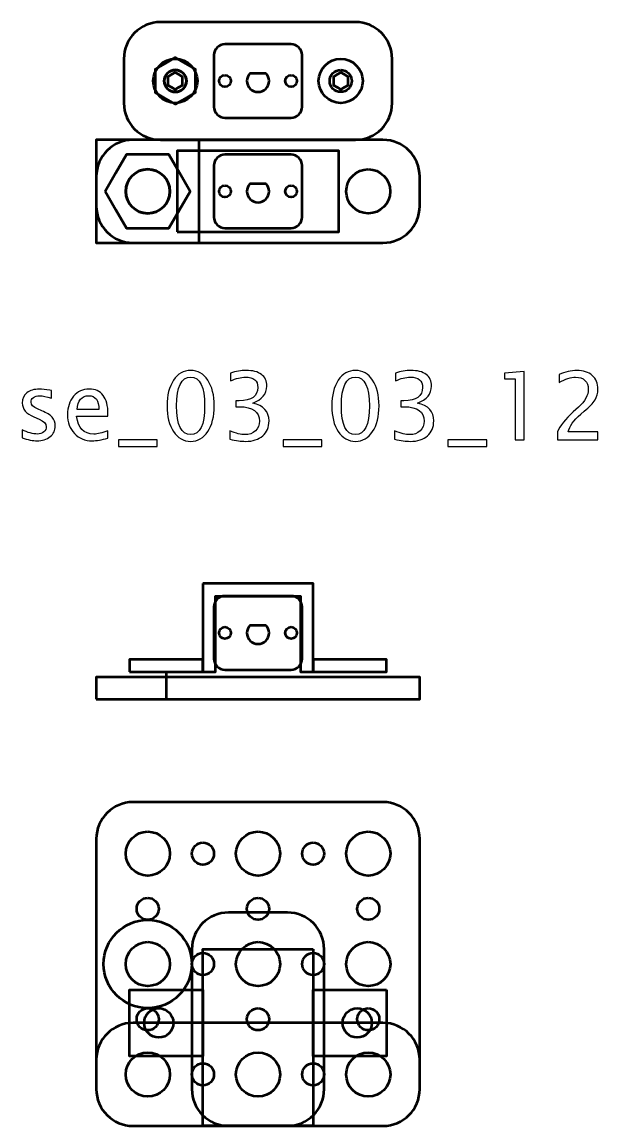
# Model space of a CAD drawing. Header units: centimetres. Extents: x -27.7 to 27.6, y -20.2 to 43.3.
# Drawn here: x -3.21 to 4.62, y -20.2 to -5.2 of the extents above; entities that cross this region are included whole.
import ezdxf

# ---------------------------------------------------------------- set-up
doc = ezdxf.new("R2010")
doc.units = ezdxf.units.CM
doc.header["$MEASUREMENT"] = 0
doc.layers.add('Layer 1', color=7, linetype='Continuous')

msp = doc.modelspace()

# ---------------------------------------------------------------- linework, layer by layer
at = {"layer": 'Layer 1', "lineweight": 53}
for points in [[(-1.1, -8.05), (1.1, -8.05), (1.1, -6.95), (-1.1, -6.95), (-1.1, -8.05)], [(-2.20004, -14.4), (2.19996, -14.4), (2.19996, -14.1), (-2.20004, -14.1), (-2.20004, -14.4)]]:
    msp.add_lwpolyline(points, close=True, dxfattribs=at)
at = {"layer": 'Layer 1', "color": 1, "lineweight": 53}
for points in [[(-1.75, -14.03), (-0.75, -14.03), (-0.75, -13.86), (-1.75, -13.86), (-1.75, -14.03)], [(0.75, -14.03), (1.75, -14.03), (1.75, -13.86), (0.75, -13.86), (0.75, -14.03)]]:
    msp.add_lwpolyline(points, close=True, dxfattribs=at)
at = {"layer": 'Layer 1', "color": 30, "lineweight": 53}
for centre, major_axis in [((-1.125, -6), (0, 0.3)), ((1.125, -6), (0, 0.3)), ((-1.125, -6), (0, 0.15)), ((1.125, -6), (0, 0.15))]:
    msp.add_ellipse(centre, major_axis=major_axis, ratio=1, dxfattribs=at)
at = {"layer": 'Layer 1', "color": 4, "lineweight": 53}
for centre in [(-0.45, -6), (0.45, -6), (-0.45, -7.5), (0.45, -7.5), (-0.45, -13.5), (0.45, -13.5)]:
    msp.add_ellipse(centre, major_axis=(0, 0.08), ratio=1, dxfattribs=at)
at = {"layer": 'Layer 1', "lineweight": 53}
for centre, major_axis in [((-1.5, -7.5), (0, 0.3)), ((1.5, -7.5), (0, 0.3)), ((-1.49999, -16.50001), (0, 0.30001)), ((0.00001, -16.50001), (0, 0.30001)), ((1.50001, -16.50001), (0, 0.30001)), ((-0.75, -16.5), (0, 0.15)), ((0.75, -16.5), (0, 0.15)), ((-1.5, -17.25), (0, 0.15)), ((0, -17.25), (0, 0.15)), ((1.5, -17.25), (0, 0.15)), ((-1.49999, -18.00001), (0, 0.60001)), ((-1.49999, -18.00001), (0, 0.30001)), ((0.00001, -18.00001), (0, 0.30001)), ((1.50001, -18.00001), (0, 0.30001)), ((-0.75, -18), (0, 0.15)), ((0.75, -18), (0, 0.15)), ((-1.5, -18.75), (0, 0.15)), ((0, -18.75), (0, 0.15)), ((1.5, -18.75), (0, 0.15)), ((-1.49999, -19.50001), (0, 0.30001)), ((0.00001, -19.50001), (0, 0.30001)), ((1.50001, -19.50001), (0, 0.30001)), ((-0.75, -19.5), (0, 0.15)), ((0.75, -19.5), (0, 0.15))]:
    msp.add_ellipse(centre, major_axis=major_axis, ratio=1, dxfattribs=at)
for points, knots in [([(-1.825, -6.3), (-1.825, -6.3), (-1.825, -5.7), (-1.825, -5.7), (-1.825, -5.7), (-1.825, -5.42386), (-1.60114, -5.2), (-1.325, -5.2), (-1.325, -5.2), (-1.325, -5.2), (1.325, -5.2), (1.325, -5.2), (1.325, -5.2), (1.60114, -5.2), (1.825, -5.42386), (1.825, -5.7), (1.825, -5.7), (1.825, -5.7), (1.825, -6.3), (1.825, -6.3), (1.825, -6.3), (1.825, -6.57614), (1.60114, -6.8), (1.325, -6.8), (1.325, -6.8), (1.325, -6.8), (-1.325, -6.8), (-1.325, -6.8), (-1.325, -6.8), (-1.60114, -6.8), (-1.825, -6.57614), (-1.825, -6.3)], [0, 0, 0, 0, 0.11111111, 0.11111111, 0.11111111, 0.11111111, 0.22222222, 0.22222222, 0.22222222, 0.22222222, 0.33333333, 0.33333333, 0.33333333, 0.33333333, 0.44444444, 0.44444444, 0.44444444, 0.44444444, 0.55555556, 0.55555556, 0.55555556, 0.55555556, 0.66666667, 0.66666667, 0.66666667, 0.66666667, 0.77777778, 0.77777778, 0.77777778, 0.77777778, 1, 1, 1, 1]), ([(-2.2, -7.7), (-2.2, -7.7), (-2.2, -7.3), (-2.2, -7.3), (-2.2, -7.3), (-2.2, -7.02386), (-1.97614, -6.8), (-1.7, -6.8), (-1.7, -6.8), (-1.7, -6.8), (1.7, -6.8), (1.7, -6.8), (1.7, -6.8), (1.97614, -6.8), (2.2, -7.02386), (2.2, -7.3), (2.2, -7.3), (2.2, -7.3), (2.2, -7.7), (2.2, -7.7), (2.2, -7.7), (2.2, -7.97614), (1.97614, -8.2), (1.7, -8.2), (1.7, -8.2), (1.7, -8.2), (-1.7, -8.2), (-1.7, -8.2), (-1.7, -8.2), (-1.97614, -8.2), (-2.2, -7.97614), (-2.2, -7.7)], [0, 0, 0, 0, 0.11111111, 0.11111111, 0.11111111, 0.11111111, 0.22222222, 0.22222222, 0.22222222, 0.22222222, 0.33333333, 0.33333333, 0.33333333, 0.33333333, 0.44444444, 0.44444444, 0.44444444, 0.44444444, 0.55555556, 0.55555556, 0.55555556, 0.55555556, 0.66666667, 0.66666667, 0.66666667, 0.66666667, 0.77777778, 0.77777778, 0.77777778, 0.77777778, 1, 1, 1, 1]), ([(-0.8, -8.2), (-0.8, -8.2), (-2.2, -8.2), (-2.2, -8.2), (-2.2, -8.2), (-2.2, -8.2), (-2.2, -6.8), (-2.2, -6.8), (-2.2, -6.8), (-2.2, -6.8), (-0.8, -6.8), (-0.8, -6.8), (-0.8, -6.8), (-0.8, -6.8), (-0.8, -8.2), (-0.8, -8.2)], [0, 0, 0, 0, 0.2, 0.2, 0.2, 0.2, 0.4, 0.4, 0.4, 0.4, 0.6, 0.6, 0.6, 0.6, 1, 1, 1, 1]), ([(-2.2, -19.7), (-2.2, -19.7), (-2.2, -16.3), (-2.2, -16.3), (-2.2, -16.3), (-2.2, -16.02386), (-1.97614, -15.8), (-1.7, -15.8), (-1.7, -15.8), (-1.7, -15.8), (1.7, -15.8), (1.7, -15.8), (1.7, -15.8), (1.97614, -15.8), (2.2, -16.02386), (2.2, -16.3), (2.2, -16.3), (2.2, -16.3), (2.2, -19.7), (2.2, -19.7), (2.2, -19.7), (2.2, -19.97614), (1.97614, -20.2), (1.7, -20.2), (1.7, -20.2), (1.7, -20.2), (-1.7, -20.2), (-1.7, -20.2), (-1.7, -20.2), (-1.97614, -20.2), (-2.2, -19.97614), (-2.2, -19.7)], [0, 0, 0, 0, 0.11111111, 0.11111111, 0.11111111, 0.11111111, 0.22222222, 0.22222222, 0.22222222, 0.22222222, 0.33333333, 0.33333333, 0.33333333, 0.33333333, 0.44444444, 0.44444444, 0.44444444, 0.44444444, 0.55555556, 0.55555556, 0.55555556, 0.55555556, 0.66666667, 0.66666667, 0.66666667, 0.66666667, 0.77777778, 0.77777778, 0.77777778, 0.77777778, 1, 1, 1, 1]), ([(-0.9, -19.7), (-0.9, -19.7), (-0.9, -17.8), (-0.9, -17.8), (-0.9, -17.8), (-0.9, -17.52386), (-0.67614, -17.3), (-0.4, -17.3), (-0.4, -17.3), (-0.4, -17.3), (0.4, -17.3), (0.4, -17.3), (0.4, -17.3), (0.67614, -17.3), (0.9, -17.52386), (0.9, -17.8), (0.9, -17.8), (0.9, -17.8), (0.9, -19.7), (0.9, -19.7), (0.9, -19.7), (0.9, -19.97614), (0.67614, -20.2), (0.4, -20.2), (0.4, -20.2), (0.4, -20.2), (-0.4, -20.2), (-0.4, -20.2), (-0.4, -20.2), (-0.67614, -20.2), (-0.9, -19.97614), (-0.9, -19.7)], [0, 0, 0, 0, 0.11111111, 0.11111111, 0.11111111, 0.11111111, 0.22222222, 0.22222222, 0.22222222, 0.22222222, 0.33333333, 0.33333333, 0.33333333, 0.33333333, 0.44444444, 0.44444444, 0.44444444, 0.44444444, 0.55555556, 0.55555556, 0.55555556, 0.55555556, 0.66666667, 0.66666667, 0.66666667, 0.66666667, 0.77777778, 0.77777778, 0.77777778, 0.77777778, 1, 1, 1, 1]), ([(-2.2, -19.7), (-2.2, -19.7), (-2.2, -19.3), (-2.2, -19.3), (-2.2, -19.3), (-2.2, -19.02386), (-1.97614, -18.8), (-1.7, -18.8), (-1.7, -18.8), (-1.7, -18.8), (1.7, -18.8), (1.7, -18.8), (1.7, -18.8), (1.97614, -18.8), (2.2, -19.02386), (2.2, -19.3), (2.2, -19.3), (2.2, -19.3), (2.2, -19.7), (2.2, -19.7), (2.2, -19.7), (2.2, -19.97614), (1.97614, -20.2), (1.7, -20.2), (1.7, -20.2), (1.7, -20.2), (-1.7, -20.2), (-1.7, -20.2), (-1.7, -20.2), (-1.97614, -20.2), (-2.2, -19.97614), (-2.2, -19.7)], [0, 0, 0, 0, 0.11111111, 0.11111111, 0.11111111, 0.11111111, 0.22222222, 0.22222222, 0.22222222, 0.22222222, 0.33333333, 0.33333333, 0.33333333, 0.33333333, 0.44444444, 0.44444444, 0.44444444, 0.44444444, 0.55555556, 0.55555556, 0.55555556, 0.55555556, 0.66666667, 0.66666667, 0.66666667, 0.66666667, 0.77777778, 0.77777778, 0.77777778, 0.77777778, 1, 1, 1, 1])]:
    msp.add_open_spline(points, degree=3, knots=knots, dxfattribs=at)
at = {"layer": 'Layer 1', "color": 4, "lineweight": 53}
for points, knots in [([(-0.6, -6.35), (-0.6, -6.35), (-0.6, -5.65), (-0.6, -5.65), (-0.6, -5.65), (-0.6, -5.56714), (-0.53286, -5.5), (-0.45, -5.5), (-0.45, -5.5), (-0.45, -5.5), (0.45, -5.5), (0.45, -5.5), (0.45, -5.5), (0.53286, -5.5), (0.6, -5.56714), (0.6, -5.65), (0.6, -5.65), (0.6, -5.65), (0.6, -6.35), (0.6, -6.35), (0.6, -6.35), (0.6, -6.43286), (0.53286, -6.5), (0.45, -6.5), (0.45, -6.5), (0.45, -6.5), (-0.45, -6.5), (-0.45, -6.5), (-0.45, -6.5), (-0.53286, -6.5), (-0.6, -6.43286), (-0.6, -6.35)], [0, 0, 0, 0, 0.11111111, 0.11111111, 0.11111111, 0.11111111, 0.22222222, 0.22222222, 0.22222222, 0.22222222, 0.33333333, 0.33333333, 0.33333333, 0.33333333, 0.44444444, 0.44444444, 0.44444444, 0.44444444, 0.55555556, 0.55555556, 0.55555556, 0.55555556, 0.66666667, 0.66666667, 0.66666667, 0.66666667, 0.77777778, 0.77777778, 0.77777778, 0.77777778, 1, 1, 1, 1]), ([(0.11179, -5.9), (0.13554, -5.92653), (0.15, -5.96158), (0.15, -6), (0.15, -6), (0.15, -6.08284), (0.08284, -6.15), (0, -6.15), (0, -6.15), (-0.08284, -6.15), (-0.15, -6.08284), (-0.15, -6), (-0.15, -6), (-0.15, -5.96158), (-0.13554, -5.92653), (-0.11179, -5.9), (-0.11179, -5.9), (-0.11179, -5.9), (0.11179, -5.9), (0.11179, -5.9)], [0, 0, 0, 0, 0.16666667, 0.16666667, 0.16666667, 0.16666667, 0.33333333, 0.33333333, 0.33333333, 0.33333333, 0.5, 0.5, 0.5, 0.5, 0.66666667, 0.66666667, 0.66666667, 0.66666667, 1, 1, 1, 1]), ([(-0.6, -7.85), (-0.6, -7.85), (-0.6, -7.15), (-0.6, -7.15), (-0.6, -7.15), (-0.6, -7.06714), (-0.53286, -7), (-0.45, -7), (-0.45, -7), (-0.45, -7), (0.45, -7), (0.45, -7), (0.45, -7), (0.53286, -7), (0.6, -7.06714), (0.6, -7.15), (0.6, -7.15), (0.6, -7.15), (0.6, -7.85), (0.6, -7.85), (0.6, -7.85), (0.6, -7.93286), (0.53286, -8), (0.45, -8), (0.45, -8), (0.45, -8), (-0.45, -8), (-0.45, -8), (-0.45, -8), (-0.53286, -8), (-0.6, -7.93286), (-0.6, -7.85)], [0, 0, 0, 0, 0.11111111, 0.11111111, 0.11111111, 0.11111111, 0.22222222, 0.22222222, 0.22222222, 0.22222222, 0.33333333, 0.33333333, 0.33333333, 0.33333333, 0.44444444, 0.44444444, 0.44444444, 0.44444444, 0.55555556, 0.55555556, 0.55555556, 0.55555556, 0.66666667, 0.66666667, 0.66666667, 0.66666667, 0.77777778, 0.77777778, 0.77777778, 0.77777778, 1, 1, 1, 1]), ([(0.11179, -7.4), (0.13554, -7.42653), (0.15, -7.46158), (0.15, -7.5), (0.15, -7.5), (0.15, -7.58284), (0.08284, -7.65), (0, -7.65), (0, -7.65), (-0.08284, -7.65), (-0.15, -7.58284), (-0.15, -7.5), (-0.15, -7.5), (-0.15, -7.46158), (-0.13554, -7.42653), (-0.11179, -7.4), (-0.11179, -7.4), (-0.11179, -7.4), (0.11179, -7.4), (0.11179, -7.4)], [0, 0, 0, 0, 0.16666667, 0.16666667, 0.16666667, 0.16666667, 0.33333333, 0.33333333, 0.33333333, 0.33333333, 0.5, 0.5, 0.5, 0.5, 0.66666667, 0.66666667, 0.66666667, 0.66666667, 1, 1, 1, 1]), ([(-0.6, -13.85), (-0.6, -13.85), (-0.6, -13.15), (-0.6, -13.15), (-0.6, -13.15), (-0.6, -13.06714), (-0.53286, -13), (-0.45, -13), (-0.45, -13), (-0.45, -13), (0.45, -13), (0.45, -13), (0.45, -13), (0.53286, -13), (0.6, -13.06714), (0.6, -13.15), (0.6, -13.15), (0.6, -13.15), (0.6, -13.85), (0.6, -13.85), (0.6, -13.85), (0.6, -13.93286), (0.53286, -14), (0.45, -14), (0.45, -14), (0.45, -14), (-0.45, -14), (-0.45, -14), (-0.45, -14), (-0.53286, -14), (-0.6, -13.93286), (-0.6, -13.85)], [0, 0, 0, 0, 0.11111111, 0.11111111, 0.11111111, 0.11111111, 0.22222222, 0.22222222, 0.22222222, 0.22222222, 0.33333333, 0.33333333, 0.33333333, 0.33333333, 0.44444444, 0.44444444, 0.44444444, 0.44444444, 0.55555556, 0.55555556, 0.55555556, 0.55555556, 0.66666667, 0.66666667, 0.66666667, 0.66666667, 0.77777778, 0.77777778, 0.77777778, 0.77777778, 1, 1, 1, 1]), ([(0.11179, -13.4), (0.13554, -13.42653), (0.15, -13.46158), (0.15, -13.5), (0.15, -13.5), (0.15, -13.58284), (0.08284, -13.65), (0, -13.65), (0, -13.65), (-0.08284, -13.65), (-0.15, -13.58284), (-0.15, -13.5), (-0.15, -13.5), (-0.15, -13.46158), (-0.13554, -13.42653), (-0.11179, -13.4), (-0.11179, -13.4), (-0.11179, -13.4), (0.11179, -13.4), (0.11179, -13.4)], [0, 0, 0, 0, 0.16666667, 0.16666667, 0.16666667, 0.16666667, 0.33333333, 0.33333333, 0.33333333, 0.33333333, 0.5, 0.5, 0.5, 0.5, 0.66666667, 0.66666667, 0.66666667, 0.66666667, 1, 1, 1, 1]), ([(0.75, -17.8), (0.75, -17.8), (-0.75, -17.8), (-0.75, -17.8), (-0.75, -17.8), (-0.75, -17.8), (-0.75, -20.2), (-0.75, -20.2), (-0.75, -20.2), (-0.75, -20.2), (0.75, -20.2), (0.75, -20.2), (0.75, -20.2), (0.75, -20.2), (0.75, -17.8), (0.75, -17.8)], [0, 0, 0, 0, 0.2, 0.2, 0.2, 0.2, 0.4, 0.4, 0.4, 0.4, 0.6, 0.6, 0.6, 0.6, 1, 1, 1, 1]), ([(-0.75, -18.35), (-0.75, -18.35), (-1.75, -18.35), (-1.75, -18.35), (-1.75, -18.35), (-1.75, -18.35), (-1.75, -19.25), (-1.75, -19.25), (-1.75, -19.25), (-1.75, -19.25), (-0.75, -19.25), (-0.75, -19.25), (-0.75, -19.25), (-0.75, -19.25), (-0.75, -18.35), (-0.75, -18.35)], [0, 0, 0, 0, 0.2, 0.2, 0.2, 0.2, 0.4, 0.4, 0.4, 0.4, 0.6, 0.6, 0.6, 0.6, 1, 1, 1, 1]), ([(1.75, -18.35), (1.75, -18.35), (0.75, -18.35), (0.75, -18.35), (0.75, -18.35), (0.75, -18.35), (0.75, -19.25), (0.75, -19.25), (0.75, -19.25), (0.75, -19.25), (1.75, -19.25), (1.75, -19.25), (1.75, -19.25), (1.75, -19.25), (1.75, -18.35), (1.75, -18.35)], [0, 0, 0, 0, 0.2, 0.2, 0.2, 0.2, 0.4, 0.4, 0.4, 0.4, 0.6, 0.6, 0.6, 0.6, 1, 1, 1, 1]), ([(-1.35, -18.6), (-1.46048, -18.6), (-1.55, -18.68952), (-1.55, -18.8), (-1.55, -18.8), (-1.55, -18.91048), (-1.46048, -19), (-1.35, -19), (-1.35, -19), (-1.23952, -19), (-1.15, -18.91048), (-1.15, -18.8), (-1.15, -18.8), (-1.15, -18.68952), (-1.23952, -18.6), (-1.35, -18.6)], [0, 0, 0, 0, 0.2, 0.2, 0.2, 0.2, 0.4, 0.4, 0.4, 0.4, 0.6, 0.6, 0.6, 0.6, 1, 1, 1, 1]), ([(1.35, -18.6), (1.23952, -18.6), (1.15, -18.68952), (1.15, -18.8), (1.15, -18.8), (1.15, -18.91048), (1.23952, -19), (1.35, -19), (1.35, -19), (1.46048, -19), (1.55, -18.91048), (1.55, -18.8), (1.55, -18.8), (1.55, -18.68952), (1.46048, -18.6), (1.35, -18.6)], [0, 0, 0, 0, 0.2, 0.2, 0.2, 0.2, 0.4, 0.4, 0.4, 0.4, 0.6, 0.6, 0.6, 0.6, 1, 1, 1, 1])]:
    msp.add_open_spline(points, degree=3, knots=knots, dxfattribs=at)
at = {"layer": 'Layer 1', "color": 6, "lineweight": 53}
for points, knots in [([(-1.125, -6.31754), (-1.125, -6.31754), (-1.2625, -6.23816), (-1.2625, -6.23816), (-1.2625, -6.23816), (-1.2625, -6.23816), (-1.4, -6.15877), (-1.4, -6.15877), (-1.4, -6.15877), (-1.4, -6.15877), (-1.4, -6), (-1.4, -6), (-1.4, -6), (-1.4, -6), (-1.4, -5.84123), (-1.4, -5.84123), (-1.4, -5.84123), (-1.4, -5.84123), (-1.2625, -5.76184), (-1.2625, -5.76184), (-1.2625, -5.76184), (-1.2625, -5.76184), (-1.125, -5.68246), (-1.125, -5.68246), (-1.125, -5.68246), (-1.125, -5.68246), (-0.9875, -5.76184), (-0.9875, -5.76184), (-0.9875, -5.76184), (-0.9875, -5.76184), (-0.85, -5.84123), (-0.85, -5.84123), (-0.85, -5.84123), (-0.85, -5.84123), (-0.85, -6), (-0.85, -6), (-0.85, -6), (-0.85, -6), (-0.85, -6.15877), (-0.85, -6.15877), (-0.85, -6.15877), (-0.85, -6.15877), (-0.9875, -6.23816), (-0.9875, -6.23816), (-0.9875, -6.23816), (-0.9875, -6.23816), (-1.125, -6.31754), (-1.125, -6.31754)], [0, 0, 0, 0, 0.07692308, 0.07692308, 0.07692308, 0.07692308, 0.15384615, 0.15384615, 0.15384615, 0.15384615, 0.23076923, 0.23076923, 0.23076923, 0.23076923, 0.30769231, 0.30769231, 0.30769231, 0.30769231, 0.38461538, 0.38461538, 0.38461538, 0.38461538, 0.46153846, 0.46153846, 0.46153846, 0.46153846, 0.53846154, 0.53846154, 0.53846154, 0.53846154, 0.61538462, 0.61538462, 0.61538462, 0.61538462, 0.69230769, 0.69230769, 0.69230769, 0.69230769, 0.76923077, 0.76923077, 0.76923077, 0.76923077, 0.84615385, 0.84615385, 0.84615385, 0.84615385, 1, 1, 1, 1]), ([(-1.125, -6.15), (-1.20784, -6.15), (-1.275, -6.08284), (-1.275, -6), (-1.275, -6), (-1.275, -5.91716), (-1.20784, -5.85), (-1.125, -5.85), (-1.125, -5.85), (-1.04216, -5.85), (-0.975, -5.91716), (-0.975, -6), (-0.975, -6), (-0.975, -6.08284), (-1.04216, -6.15), (-1.125, -6.15)], [0, 0, 0, 0, 0.2, 0.2, 0.2, 0.2, 0.4, 0.4, 0.4, 0.4, 0.6, 0.6, 0.6, 0.6, 1, 1, 1, 1])]:
    msp.add_open_spline(points, degree=3, knots=knots, dxfattribs=at)
at = {"layer": 'Layer 1', "color": 30, "lineweight": 53}
for points, knots in [([(-1.125, -5.88453), (-1.125, -5.88453), (-1.075, -5.9134), (-1.075, -5.9134), (-1.075, -5.9134), (-1.075, -5.9134), (-1.025, -5.94227), (-1.025, -5.94227), (-1.025, -5.94227), (-1.025, -5.94227), (-1.025, -6), (-1.025, -6), (-1.025, -6), (-1.025, -6), (-1.025, -6.05773), (-1.025, -6.05773), (-1.025, -6.05773), (-1.025, -6.05773), (-1.075, -6.0866), (-1.075, -6.0866), (-1.075, -6.0866), (-1.075, -6.0866), (-1.125, -6.11547), (-1.125, -6.11547), (-1.125, -6.11547), (-1.125, -6.11547), (-1.175, -6.0866), (-1.175, -6.0866), (-1.175, -6.0866), (-1.175, -6.0866), (-1.225, -6.05773), (-1.225, -6.05773), (-1.225, -6.05773), (-1.225, -6.05773), (-1.225, -6), (-1.225, -6), (-1.225, -6), (-1.225, -6), (-1.225, -5.94227), (-1.225, -5.94227), (-1.225, -5.94227), (-1.225, -5.94227), (-1.175, -5.9134), (-1.175, -5.9134), (-1.175, -5.9134), (-1.175, -5.9134), (-1.125, -5.88453), (-1.125, -5.88453)], [0, 0, 0, 0, 0.07692308, 0.07692308, 0.07692308, 0.07692308, 0.15384615, 0.15384615, 0.15384615, 0.15384615, 0.23076923, 0.23076923, 0.23076923, 0.23076923, 0.30769231, 0.30769231, 0.30769231, 0.30769231, 0.38461538, 0.38461538, 0.38461538, 0.38461538, 0.46153846, 0.46153846, 0.46153846, 0.46153846, 0.53846154, 0.53846154, 0.53846154, 0.53846154, 0.61538462, 0.61538462, 0.61538462, 0.61538462, 0.69230769, 0.69230769, 0.69230769, 0.69230769, 0.76923077, 0.76923077, 0.76923077, 0.76923077, 0.84615385, 0.84615385, 0.84615385, 0.84615385, 1, 1, 1, 1]), ([(1.125, -5.88453), (1.125, -5.88453), (1.175, -5.9134), (1.175, -5.9134), (1.175, -5.9134), (1.175, -5.9134), (1.225, -5.94227), (1.225, -5.94227), (1.225, -5.94227), (1.225, -5.94227), (1.225, -6), (1.225, -6), (1.225, -6), (1.225, -6), (1.225, -6.05773), (1.225, -6.05773), (1.225, -6.05773), (1.225, -6.05773), (1.175, -6.0866), (1.175, -6.0866), (1.175, -6.0866), (1.175, -6.0866), (1.125, -6.11547), (1.125, -6.11547), (1.125, -6.11547), (1.125, -6.11547), (1.075, -6.0866), (1.075, -6.0866), (1.075, -6.0866), (1.075, -6.0866), (1.025, -6.05773), (1.025, -6.05773), (1.025, -6.05773), (1.025, -6.05773), (1.025, -6), (1.025, -6), (1.025, -6), (1.025, -6), (1.025, -5.94227), (1.025, -5.94227), (1.025, -5.94227), (1.025, -5.94227), (1.075, -5.9134), (1.075, -5.9134), (1.075, -5.9134), (1.075, -5.9134), (1.125, -5.88453), (1.125, -5.88453)], [0, 0, 0, 0, 0.07692308, 0.07692308, 0.07692308, 0.07692308, 0.15384615, 0.15384615, 0.15384615, 0.15384615, 0.23076923, 0.23076923, 0.23076923, 0.23076923, 0.30769231, 0.30769231, 0.30769231, 0.30769231, 0.38461538, 0.38461538, 0.38461538, 0.38461538, 0.46153846, 0.46153846, 0.46153846, 0.46153846, 0.53846154, 0.53846154, 0.53846154, 0.53846154, 0.61538462, 0.61538462, 0.61538462, 0.61538462, 0.69230769, 0.69230769, 0.69230769, 0.69230769, 0.76923077, 0.76923077, 0.76923077, 0.76923077, 0.84615385, 0.84615385, 0.84615385, 0.84615385, 1, 1, 1, 1]), ([(-2.07735, -7.5), (-2.07735, -7.5), (-1.93301, -7.25), (-1.93301, -7.25), (-1.93301, -7.25), (-1.93301, -7.25), (-1.78868, -7), (-1.78868, -7), (-1.78868, -7), (-1.78868, -7), (-1.5, -7), (-1.5, -7), (-1.5, -7), (-1.5, -7), (-1.21132, -7), (-1.21132, -7), (-1.21132, -7), (-1.21132, -7), (-1.06699, -7.25), (-1.06699, -7.25), (-1.06699, -7.25), (-1.06699, -7.25), (-0.92265, -7.5), (-0.92265, -7.5), (-0.92265, -7.5), (-0.92265, -7.5), (-1.06699, -7.75), (-1.06699, -7.75), (-1.06699, -7.75), (-1.06699, -7.75), (-1.21132, -8), (-1.21132, -8), (-1.21132, -8), (-1.21132, -8), (-1.5, -8), (-1.5, -8), (-1.5, -8), (-1.5, -8), (-1.78868, -8), (-1.78868, -8), (-1.78868, -8), (-1.78868, -8), (-1.93301, -7.75), (-1.93301, -7.75), (-1.93301, -7.75), (-1.93301, -7.75), (-2.07735, -7.5), (-2.07735, -7.5)], [0, 0, 0, 0, 0.07692308, 0.07692308, 0.07692308, 0.07692308, 0.15384615, 0.15384615, 0.15384615, 0.15384615, 0.23076923, 0.23076923, 0.23076923, 0.23076923, 0.30769231, 0.30769231, 0.30769231, 0.30769231, 0.38461538, 0.38461538, 0.38461538, 0.38461538, 0.46153846, 0.46153846, 0.46153846, 0.46153846, 0.53846154, 0.53846154, 0.53846154, 0.53846154, 0.61538462, 0.61538462, 0.61538462, 0.61538462, 0.69230769, 0.69230769, 0.69230769, 0.69230769, 0.76923077, 0.76923077, 0.76923077, 0.76923077, 0.84615385, 0.84615385, 0.84615385, 0.84615385, 1, 1, 1, 1]), ([(-1.8, -7.5), (-1.8, -7.33432), (-1.66568, -7.2), (-1.5, -7.2), (-1.5, -7.2), (-1.33432, -7.2), (-1.2, -7.33432), (-1.2, -7.5), (-1.2, -7.5), (-1.2, -7.66568), (-1.33432, -7.8), (-1.5, -7.8), (-1.5, -7.8), (-1.66568, -7.8), (-1.8, -7.66568), (-1.8, -7.5)], [0, 0, 0, 0, 0.2, 0.2, 0.2, 0.2, 0.4, 0.4, 0.4, 0.4, 0.6, 0.6, 0.6, 0.6, 1, 1, 1, 1])]:
    msp.add_open_spline(points, degree=3, knots=knots, dxfattribs=at)
at = {"layer": 'Layer 1'}
for points, knots in [([(-0.91628, -10.89751), (-1.01259, -10.89751), (-1.09027, -10.85327), (-1.14911, -10.76501), (-1.14911, -10.76501), (-1.20817, -10.67674), (-1.23759, -10.56032), (-1.23759, -10.41554), (-1.23759, -10.41554), (-1.23759, -10.27076), (-1.20817, -10.15435), (-1.14911, -10.06608), (-1.14911, -10.06608), (-1.09027, -9.97782), (-1.01259, -9.93358), (-0.91628, -9.93358), (-0.91628, -9.93358), (-0.81955, -9.93358), (-0.74187, -9.97761), (-0.68302, -10.06566), (-0.68302, -10.06566), (-0.62439, -10.15371), (-0.59497, -10.27034), (-0.59497, -10.41554), (-0.59497, -10.41554), (-0.59497, -10.56032), (-0.62439, -10.67674), (-0.68302, -10.76501), (-0.68302, -10.76501), (-0.74187, -10.85327), (-0.81955, -10.89751), (-0.91628, -10.89751)], [0, 0, 0, 0, 0.11111111, 0.11111111, 0.11111111, 0.11111111, 0.22222222, 0.22222222, 0.22222222, 0.22222222, 0.33333333, 0.33333333, 0.33333333, 0.33333333, 0.44444444, 0.44444444, 0.44444444, 0.44444444, 0.55555556, 0.55555556, 0.55555556, 0.55555556, 0.66666667, 0.66666667, 0.66666667, 0.66666667, 0.77777778, 0.77777778, 0.77777778, 0.77777778, 1, 1, 1, 1]), ([(-0.91649, -10.80607), (-0.78928, -10.80607), (-0.72578, -10.67589), (-0.72578, -10.41554), (-0.72578, -10.41554), (-0.72578, -10.15519), (-0.78928, -10.02502), (-0.91649, -10.02502), (-0.91649, -10.02502), (-1.04328, -10.02502), (-1.10678, -10.15519), (-1.10678, -10.41554), (-1.10678, -10.41554), (-1.10678, -10.67589), (-1.04328, -10.80607), (-0.91649, -10.80607)], [0, 0, 0, 0, 0.2, 0.2, 0.2, 0.2, 0.4, 0.4, 0.4, 0.4, 0.6, 0.6, 0.6, 0.6, 1, 1, 1, 1]), ([(-0.385, -10.8683), (-0.385, -10.8683), (-0.385, -10.754), (-0.385, -10.754), (-0.385, -10.754), (-0.29779, -10.78871), (-0.22942, -10.80607), (-0.17926, -10.80607), (-0.17926, -10.80607), (-0.1202, -10.80607), (-0.07258, -10.78914), (-0.03596, -10.75506), (-0.03596, -10.75506), (0.00066, -10.72098), (0.01886, -10.67653), (0.01886, -10.62192), (0.01886, -10.62192), (0.01886, -10.49238), (-0.07131, -10.42761), (-0.25165, -10.42761), (-0.25165, -10.42761), (-0.25165, -10.42761), (-0.29991, -10.42761), (-0.29991, -10.42761), (-0.29991, -10.42761), (-0.29991, -10.42761), (-0.29991, -10.34569), (-0.29991, -10.34569), (-0.29991, -10.34569), (-0.29991, -10.34569), (-0.25715, -10.34506), (-0.25715, -10.34506), (-0.25715, -10.34506), (-0.08761, -10.34506), (-0.00273, -10.28537), (-0.00273, -10.16578), (-0.00273, -10.16578), (-0.00273, -10.07201), (-0.05903, -10.02502), (-0.17143, -10.02502), (-0.17143, -10.02502), (-0.23175, -10.02502), (-0.29864, -10.04238), (-0.3723, -10.07709), (-0.3723, -10.07709), (-0.3723, -10.07709), (-0.3723, -9.97041), (-0.3723, -9.97041), (-0.3723, -9.97041), (-0.30012, -9.94586), (-0.23048, -9.93358), (-0.1636, -9.93358), (-0.1636, -9.93358), (-0.07258, -9.93358), (-0.00252, -9.95178), (0.04617, -9.98819), (0.04617, -9.98819), (0.09485, -10.02438), (0.11919, -10.07709), (0.11919, -10.14609), (0.11919, -10.14609), (0.11919, -10.25383), (0.05548, -10.33067), (-0.07216, -10.37639), (-0.07216, -10.37639), (0.0758, -10.41089), (0.14967, -10.49196), (0.14967, -10.62001), (0.14967, -10.62001), (0.14967, -10.70637), (0.1211, -10.77432), (0.06416, -10.82364), (0.06416, -10.82364), (0.00722, -10.87296), (-0.0711, -10.89751), (-0.17058, -10.89751), (-0.17058, -10.89751), (-0.22731, -10.89751), (-0.29864, -10.88777), (-0.385, -10.8683)], [0, 0, 0, 0, 0.04761905, 0.04761905, 0.04761905, 0.04761905, 0.0952381, 0.0952381, 0.0952381, 0.0952381, 0.14285714, 0.14285714, 0.14285714, 0.14285714, 0.19047619, 0.19047619, 0.19047619, 0.19047619, 0.23809524, 0.23809524, 0.23809524, 0.23809524, 0.28571429, 0.28571429, 0.28571429, 0.28571429, 0.33333333, 0.33333333, 0.33333333, 0.33333333, 0.38095238, 0.38095238, 0.38095238, 0.38095238, 0.42857143, 0.42857143, 0.42857143, 0.42857143, 0.47619048, 0.47619048, 0.47619048, 0.47619048, 0.52380952, 0.52380952, 0.52380952, 0.52380952, 0.57142857, 0.57142857, 0.57142857, 0.57142857, 0.61904762, 0.61904762, 0.61904762, 0.61904762, 0.66666667, 0.66666667, 0.66666667, 0.66666667, 0.71428571, 0.71428571, 0.71428571, 0.71428571, 0.76190476, 0.76190476, 0.76190476, 0.76190476, 0.80952381, 0.80952381, 0.80952381, 0.80952381, 0.85714286, 0.85714286, 0.85714286, 0.85714286, 0.9047619, 0.9047619, 0.9047619, 0.9047619, 1, 1, 1, 1]), ([(1.32484, -10.89751), (1.22853, -10.89751), (1.15085, -10.85327), (1.09201, -10.76501), (1.09201, -10.76501), (1.03295, -10.67674), (1.00353, -10.56032), (1.00353, -10.41554), (1.00353, -10.41554), (1.00353, -10.27076), (1.03295, -10.15435), (1.09201, -10.06608), (1.09201, -10.06608), (1.15085, -9.97782), (1.22853, -9.93358), (1.32484, -9.93358), (1.32484, -9.93358), (1.42157, -9.93358), (1.49925, -9.97761), (1.5581, -10.06566), (1.5581, -10.06566), (1.61673, -10.15371), (1.64615, -10.27034), (1.64615, -10.41554), (1.64615, -10.41554), (1.64615, -10.56032), (1.61673, -10.67674), (1.5581, -10.76501), (1.5581, -10.76501), (1.49925, -10.85327), (1.42157, -10.89751), (1.32484, -10.89751)], [0, 0, 0, 0, 0.11111111, 0.11111111, 0.11111111, 0.11111111, 0.22222222, 0.22222222, 0.22222222, 0.22222222, 0.33333333, 0.33333333, 0.33333333, 0.33333333, 0.44444444, 0.44444444, 0.44444444, 0.44444444, 0.55555556, 0.55555556, 0.55555556, 0.55555556, 0.66666667, 0.66666667, 0.66666667, 0.66666667, 0.77777778, 0.77777778, 0.77777778, 0.77777778, 1, 1, 1, 1]), ([(1.32463, -10.80607), (1.45184, -10.80607), (1.51534, -10.67589), (1.51534, -10.41554), (1.51534, -10.41554), (1.51534, -10.15519), (1.45184, -10.02502), (1.32463, -10.02502), (1.32463, -10.02502), (1.19784, -10.02502), (1.13434, -10.15519), (1.13434, -10.41554), (1.13434, -10.41554), (1.13434, -10.67589), (1.19784, -10.80607), (1.32463, -10.80607)], [0, 0, 0, 0, 0.2, 0.2, 0.2, 0.2, 0.4, 0.4, 0.4, 0.4, 0.6, 0.6, 0.6, 0.6, 1, 1, 1, 1]), ([(1.85612, -10.8683), (1.85612, -10.8683), (1.85612, -10.754), (1.85612, -10.754), (1.85612, -10.754), (1.94333, -10.78871), (2.0117, -10.80607), (2.06186, -10.80607), (2.06186, -10.80607), (2.12092, -10.80607), (2.16854, -10.78914), (2.20516, -10.75506), (2.20516, -10.75506), (2.24178, -10.72098), (2.25998, -10.67653), (2.25998, -10.62192), (2.25998, -10.62192), (2.25998, -10.49238), (2.16981, -10.42761), (1.98947, -10.42761), (1.98947, -10.42761), (1.98947, -10.42761), (1.94121, -10.42761), (1.94121, -10.42761), (1.94121, -10.42761), (1.94121, -10.42761), (1.94121, -10.34569), (1.94121, -10.34569), (1.94121, -10.34569), (1.94121, -10.34569), (1.98397, -10.34506), (1.98397, -10.34506), (1.98397, -10.34506), (2.15351, -10.34506), (2.23839, -10.28537), (2.23839, -10.16578), (2.23839, -10.16578), (2.23839, -10.07201), (2.18209, -10.02502), (2.06969, -10.02502), (2.06969, -10.02502), (2.00937, -10.02502), (1.94248, -10.04238), (1.86882, -10.07709), (1.86882, -10.07709), (1.86882, -10.07709), (1.86882, -9.97041), (1.86882, -9.97041), (1.86882, -9.97041), (1.941, -9.94586), (2.01064, -9.93358), (2.07752, -9.93358), (2.07752, -9.93358), (2.16854, -9.93358), (2.2386, -9.95178), (2.28729, -9.98819), (2.28729, -9.98819), (2.33597, -10.02438), (2.36031, -10.07709), (2.36031, -10.14609), (2.36031, -10.14609), (2.36031, -10.25383), (2.2966, -10.33067), (2.16896, -10.37639), (2.16896, -10.37639), (2.31692, -10.41089), (2.39079, -10.49196), (2.39079, -10.62001), (2.39079, -10.62001), (2.39079, -10.70637), (2.36222, -10.77432), (2.30528, -10.82364), (2.30528, -10.82364), (2.24834, -10.87296), (2.17002, -10.89751), (2.07054, -10.89751), (2.07054, -10.89751), (2.01381, -10.89751), (1.94248, -10.88777), (1.85612, -10.8683)], [0, 0, 0, 0, 0.04761905, 0.04761905, 0.04761905, 0.04761905, 0.0952381, 0.0952381, 0.0952381, 0.0952381, 0.14285714, 0.14285714, 0.14285714, 0.14285714, 0.19047619, 0.19047619, 0.19047619, 0.19047619, 0.23809524, 0.23809524, 0.23809524, 0.23809524, 0.28571429, 0.28571429, 0.28571429, 0.28571429, 0.33333333, 0.33333333, 0.33333333, 0.33333333, 0.38095238, 0.38095238, 0.38095238, 0.38095238, 0.42857143, 0.42857143, 0.42857143, 0.42857143, 0.47619048, 0.47619048, 0.47619048, 0.47619048, 0.52380952, 0.52380952, 0.52380952, 0.52380952, 0.57142857, 0.57142857, 0.57142857, 0.57142857, 0.61904762, 0.61904762, 0.61904762, 0.61904762, 0.66666667, 0.66666667, 0.66666667, 0.66666667, 0.71428571, 0.71428571, 0.71428571, 0.71428571, 0.76190476, 0.76190476, 0.76190476, 0.76190476, 0.80952381, 0.80952381, 0.80952381, 0.80952381, 0.85714286, 0.85714286, 0.85714286, 0.85714286, 0.9047619, 0.9047619, 0.9047619, 0.9047619, 1, 1, 1, 1]), ([(3.49738, -10.87465), (3.49738, -10.87465), (3.49738, -10.04788), (3.49738, -10.04788), (3.49738, -10.04788), (3.49738, -10.04788), (3.35133, -10.04788), (3.35133, -10.04788), (3.35133, -10.04788), (3.35133, -10.04788), (3.35133, -9.97168), (3.35133, -9.97168), (3.35133, -9.97168), (3.35133, -9.97168), (3.6193, -9.94882), (3.6193, -9.94882), (3.6193, -9.94882), (3.6193, -9.94882), (3.6193, -10.87465), (3.6193, -10.87465), (3.6193, -10.87465), (3.6193, -10.87465), (3.49738, -10.87465), (3.49738, -10.87465)], [0, 0, 0, 0, 0.14285714, 0.14285714, 0.14285714, 0.14285714, 0.28571429, 0.28571429, 0.28571429, 0.28571429, 0.42857143, 0.42857143, 0.42857143, 0.42857143, 0.57142857, 0.57142857, 0.57142857, 0.57142857, 0.71428571, 0.71428571, 0.71428571, 0.71428571, 1, 1, 1, 1]), ([(4.07311, -10.87465), (4.07311, -10.87465), (4.07311, -10.76797), (4.07311, -10.76797), (4.07311, -10.76797), (4.10867, -10.68478), (4.18043, -10.59398), (4.28859, -10.49598), (4.28859, -10.49598), (4.28859, -10.49598), (4.35844, -10.43332), (4.35844, -10.43332), (4.35844, -10.43332), (4.4484, -10.35162), (4.49348, -10.27076), (4.49348, -10.19033), (4.49348, -10.19033), (4.49348, -10.1389), (4.47803, -10.09868), (4.44734, -10.06926), (4.44734, -10.06926), (4.41665, -10.03984), (4.3741, -10.02502), (4.32013, -10.02502), (4.32013, -10.02502), (4.25705, -10.02502), (4.18233, -10.04915), (4.09597, -10.09741), (4.09597, -10.09741), (4.09597, -10.09741), (4.09597, -9.99073), (4.09597, -9.99073), (4.09597, -9.99073), (4.17746, -9.95263), (4.25853, -9.93358), (4.33939, -9.93358), (4.33939, -9.93358), (4.42532, -9.93358), (4.49433, -9.95665), (4.5464, -10.00301), (4.5464, -10.00301), (4.59826, -10.04936), (4.62429, -10.11074), (4.62429, -10.18737), (4.62429, -10.18737), (4.62429, -10.2424), (4.61117, -10.2913), (4.58492, -10.33384), (4.58492, -10.33384), (4.55846, -10.3766), (4.50957, -10.42824), (4.43781, -10.4892), (4.43781, -10.4892), (4.43781, -10.4892), (4.39061, -10.52942), (4.39061, -10.52942), (4.39061, -10.52942), (4.2924, -10.61261), (4.23567, -10.69219), (4.22043, -10.76797), (4.22043, -10.76797), (4.22043, -10.76797), (4.62048, -10.76797), (4.62048, -10.76797), (4.62048, -10.76797), (4.62048, -10.76797), (4.62048, -10.87465), (4.62048, -10.87465), (4.62048, -10.87465), (4.62048, -10.87465), (4.07311, -10.87465), (4.07311, -10.87465)], [0, 0, 0, 0, 0.05263158, 0.05263158, 0.05263158, 0.05263158, 0.10526316, 0.10526316, 0.10526316, 0.10526316, 0.15789474, 0.15789474, 0.15789474, 0.15789474, 0.21052632, 0.21052632, 0.21052632, 0.21052632, 0.26315789, 0.26315789, 0.26315789, 0.26315789, 0.31578947, 0.31578947, 0.31578947, 0.31578947, 0.36842105, 0.36842105, 0.36842105, 0.36842105, 0.42105263, 0.42105263, 0.42105263, 0.42105263, 0.47368421, 0.47368421, 0.47368421, 0.47368421, 0.52631579, 0.52631579, 0.52631579, 0.52631579, 0.57894737, 0.57894737, 0.57894737, 0.57894737, 0.63157895, 0.63157895, 0.63157895, 0.63157895, 0.68421053, 0.68421053, 0.68421053, 0.68421053, 0.73684211, 0.73684211, 0.73684211, 0.73684211, 0.78947368, 0.78947368, 0.78947368, 0.78947368, 0.84210526, 0.84210526, 0.84210526, 0.84210526, 0.89473684, 0.89473684, 0.89473684, 0.89473684, 1, 1, 1, 1]), ([(-3.2099, -10.85052), (-3.2099, -10.85052), (-3.2099, -10.73876), (-3.2099, -10.73876), (-3.2099, -10.73876), (-3.1301, -10.77855), (-3.06089, -10.79845), (-3.00183, -10.79845), (-3.00183, -10.79845), (-2.96669, -10.79845), (-2.93748, -10.78892), (-2.91441, -10.76987), (-2.91441, -10.76987), (-2.89134, -10.75104), (-2.8797, -10.72733), (-2.8797, -10.69875), (-2.8797, -10.69875), (-2.8797, -10.65706), (-2.91208, -10.62255), (-2.97685, -10.59525), (-2.97685, -10.59525), (-2.97685, -10.59525), (-3.04819, -10.56498), (-3.04819, -10.56498), (-3.04819, -10.56498), (-3.15338, -10.52138), (-3.20609, -10.4583), (-3.20609, -10.37639), (-3.20609, -10.37639), (-3.20609, -10.31775), (-3.18535, -10.27161), (-3.14386, -10.23796), (-3.14386, -10.23796), (-3.10237, -10.2043), (-3.04543, -10.18758), (-2.97326, -10.18758), (-2.97326, -10.18758), (-2.93579, -10.18758), (-2.88922, -10.19266), (-2.83398, -10.20303), (-2.83398, -10.20303), (-2.83398, -10.20303), (-2.80858, -10.2079), (-2.80858, -10.2079), (-2.80858, -10.2079), (-2.80858, -10.2079), (-2.80858, -10.3095), (-2.80858, -10.3095), (-2.80858, -10.3095), (-2.87652, -10.28918), (-2.93071, -10.27902), (-2.97114, -10.27902), (-2.97114, -10.27902), (-3.0067, -10.27902), (-3.03485, -10.28685), (-3.05623, -10.3023), (-3.05623, -10.3023), (-3.0774, -10.31775), (-3.08798, -10.3385), (-3.08798, -10.36453), (-3.08798, -10.36453), (-3.08798, -10.40115), (-3.05835, -10.43227), (-2.99887, -10.45745), (-2.99887, -10.45745), (-2.99887, -10.45745), (-2.94024, -10.48222), (-2.94024, -10.48222), (-2.94024, -10.48222), (-2.87377, -10.51016), (-2.82678, -10.53979), (-2.79927, -10.57091), (-2.79927, -10.57091), (-2.77154, -10.60202), (-2.75778, -10.64097), (-2.75778, -10.68754), (-2.75778, -10.68754), (-2.75778, -10.74659), (-2.78106, -10.79506), (-2.82784, -10.83295), (-2.82784, -10.83295), (-2.87441, -10.87084), (-2.9341, -10.88989), (-3.0067, -10.88989), (-3.0067, -10.88989), (-3.06258, -10.88989), (-3.1301, -10.87677), (-3.2099, -10.85052)], [0, 0, 0, 0, 0.04347826, 0.04347826, 0.04347826, 0.04347826, 0.08695652, 0.08695652, 0.08695652, 0.08695652, 0.13043478, 0.13043478, 0.13043478, 0.13043478, 0.17391304, 0.17391304, 0.17391304, 0.17391304, 0.2173913, 0.2173913, 0.2173913, 0.2173913, 0.26086957, 0.26086957, 0.26086957, 0.26086957, 0.30434783, 0.30434783, 0.30434783, 0.30434783, 0.34782609, 0.34782609, 0.34782609, 0.34782609, 0.39130435, 0.39130435, 0.39130435, 0.39130435, 0.43478261, 0.43478261, 0.43478261, 0.43478261, 0.47826087, 0.47826087, 0.47826087, 0.47826087, 0.52173913, 0.52173913, 0.52173913, 0.52173913, 0.56521739, 0.56521739, 0.56521739, 0.56521739, 0.60869565, 0.60869565, 0.60869565, 0.60869565, 0.65217391, 0.65217391, 0.65217391, 0.65217391, 0.69565217, 0.69565217, 0.69565217, 0.69565217, 0.73913043, 0.73913043, 0.73913043, 0.73913043, 0.7826087, 0.7826087, 0.7826087, 0.7826087, 0.82608696, 0.82608696, 0.82608696, 0.82608696, 0.86956522, 0.86956522, 0.86956522, 0.86956522, 0.91304348, 0.91304348, 0.91304348, 0.91304348, 1, 1, 1, 1]), ([(-2.04425, -10.85306), (-2.12616, -10.87761), (-2.19623, -10.88989), (-2.25465, -10.88989), (-2.25465, -10.88989), (-2.35434, -10.88989), (-2.43541, -10.85687), (-2.49785, -10.79104), (-2.49785, -10.79104), (-2.56029, -10.72521), (-2.59162, -10.63991), (-2.59162, -10.53492), (-2.59162, -10.53492), (-2.59162, -10.43311), (-2.5641, -10.3495), (-2.50886, -10.2841), (-2.50886, -10.2841), (-2.45361, -10.21891), (-2.38292, -10.18631), (-2.29677, -10.18631), (-2.29677, -10.18631), (-2.21528, -10.18631), (-2.1522, -10.21531), (-2.10775, -10.2733), (-2.10775, -10.2733), (-2.0633, -10.3313), (-2.04107, -10.41343), (-2.04107, -10.5199), (-2.04107, -10.5199), (-2.04107, -10.5199), (-2.04171, -10.55715), (-2.04171, -10.55715), (-2.04171, -10.55715), (-2.04171, -10.55715), (-2.46716, -10.55715), (-2.46716, -10.55715), (-2.46716, -10.55715), (-2.44938, -10.71802), (-2.37085, -10.79845), (-2.23179, -10.79845), (-2.23179, -10.79845), (-2.18077, -10.79845), (-2.11833, -10.78406), (-2.04425, -10.75527), (-2.04425, -10.75527), (-2.04425, -10.75527), (-2.04425, -10.85306), (-2.04425, -10.85306)], [0, 0, 0, 0, 0.07692308, 0.07692308, 0.07692308, 0.07692308, 0.15384615, 0.15384615, 0.15384615, 0.15384615, 0.23076923, 0.23076923, 0.23076923, 0.23076923, 0.30769231, 0.30769231, 0.30769231, 0.30769231, 0.38461538, 0.38461538, 0.38461538, 0.38461538, 0.46153846, 0.46153846, 0.46153846, 0.46153846, 0.53846154, 0.53846154, 0.53846154, 0.53846154, 0.61538462, 0.61538462, 0.61538462, 0.61538462, 0.69230769, 0.69230769, 0.69230769, 0.69230769, 0.76923077, 0.76923077, 0.76923077, 0.76923077, 0.84615385, 0.84615385, 0.84615385, 0.84615385, 1, 1, 1, 1]), ([(-2.46081, -10.46571), (-2.46081, -10.46571), (-2.16363, -10.46571), (-2.16363, -10.46571), (-2.16363, -10.46571), (-2.16363, -10.3404), (-2.21041, -10.27775), (-2.30375, -10.27775), (-2.30375, -10.27775), (-2.39773, -10.27775), (-2.45001, -10.3404), (-2.46081, -10.46571)], [0, 0, 0, 0, 0.25, 0.25, 0.25, 0.25, 0.5, 0.5, 0.5, 0.5, 1, 1, 1, 1]), ([(-1.89926, -10.96609), (-1.89926, -10.96609), (-1.89926, -10.87465), (-1.89926, -10.87465), (-1.89926, -10.87465), (-1.89926, -10.87465), (-1.37094, -10.87465), (-1.37094, -10.87465), (-1.37094, -10.87465), (-1.37094, -10.87465), (-1.37094, -10.96609), (-1.37094, -10.96609), (-1.37094, -10.96609), (-1.37094, -10.96609), (-1.89926, -10.96609), (-1.89926, -10.96609)], [0, 0, 0, 0, 0.2, 0.2, 0.2, 0.2, 0.4, 0.4, 0.4, 0.4, 0.6, 0.6, 0.6, 0.6, 1, 1, 1, 1]), ([(0.34186, -10.96609), (0.34186, -10.96609), (0.34186, -10.87465), (0.34186, -10.87465), (0.34186, -10.87465), (0.34186, -10.87465), (0.87018, -10.87465), (0.87018, -10.87465), (0.87018, -10.87465), (0.87018, -10.87465), (0.87018, -10.96609), (0.87018, -10.96609), (0.87018, -10.96609), (0.87018, -10.96609), (0.34186, -10.96609), (0.34186, -10.96609)], [0, 0, 0, 0, 0.2, 0.2, 0.2, 0.2, 0.4, 0.4, 0.4, 0.4, 0.6, 0.6, 0.6, 0.6, 1, 1, 1, 1]), ([(2.58298, -10.96609), (2.58298, -10.96609), (2.58298, -10.87465), (2.58298, -10.87465), (2.58298, -10.87465), (2.58298, -10.87465), (3.1113, -10.87465), (3.1113, -10.87465), (3.1113, -10.87465), (3.1113, -10.87465), (3.1113, -10.96609), (3.1113, -10.96609), (3.1113, -10.96609), (3.1113, -10.96609), (2.58298, -10.96609), (2.58298, -10.96609)], [0, 0, 0, 0, 0.2, 0.2, 0.2, 0.2, 0.4, 0.4, 0.4, 0.4, 0.6, 0.6, 0.6, 0.6, 1, 1, 1, 1])]:
    msp.add_open_spline(points, degree=3, knots=knots, dxfattribs=at)
at = {"layer": 'Layer 1', "color": 1, "lineweight": 53}
msp.add_open_spline([(-0.75, -12.83), (-0.75, -12.83), (0.75, -12.83), (0.75, -12.83), (0.75, -12.83), (0.75, -12.83), (0.75, -14.03), (0.75, -14.03), (0.75, -14.03), (0.75, -14.03), (0.58, -14.03), (0.58, -14.03), (0.58, -14.03), (0.58, -14.03), (0.58, -13), (0.58, -13), (0.58, -13), (0.58, -13), (-0.58, -13), (-0.58, -13), (-0.58, -13), (-0.58, -13), (-0.58, -14.03), (-0.58, -14.03), (-0.58, -14.03), (-0.58, -14.03), (-0.75, -14.03), (-0.75, -14.03), (-0.75, -14.03), (-0.75, -14.03), (-0.75, -12.83), (-0.75, -12.83)], degree=3, knots=[0, 0, 0, 0, 0.11111111, 0.11111111, 0.11111111, 0.11111111, 0.22222222, 0.22222222, 0.22222222, 0.22222222, 0.33333333, 0.33333333, 0.33333333, 0.33333333, 0.44444444, 0.44444444, 0.44444444, 0.44444444, 0.55555556, 0.55555556, 0.55555556, 0.55555556, 0.66666667, 0.66666667, 0.66666667, 0.66666667, 0.77777778, 0.77777778, 0.77777778, 0.77777778, 1, 1, 1, 1], dxfattribs=at)
at = {"layer": 'Layer 1', "lineweight": 53}
msp.add_open_spline([(-1.25, -14.03), (-1.25, -14.03), (-1.25, -14.4), (-1.25, -14.4)], degree=3, dxfattribs=at)

doc.saveas('drawing.dxf')
